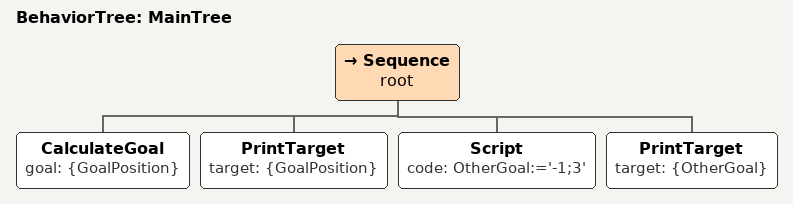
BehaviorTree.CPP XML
<root BTCPP_format="4">
	<BehaviorTree ID="MainTree">
		<Sequence name="root">
			<!-- Store a value of Position2D in the entry GoalPosition -->
			<CalculateGoal goal="{GoalPosition}"/>
			<!-- Call PrintTarget with the input "target" read from the Blackboard entry GoalPosition -->
			<PrintTarget target="{GoalPosition}"/>
			<!-- Using the built-in action Script to assign the string "-1;3" to the key OtherGoal -->
			<Script code="OtherGoal:='-1;3'"/>
			<!-- Call PrintTarget again with the input "target" read from the entry OtherGoal -->
			<PrintTarget target="{OtherGoal}"/>
		</Sequence>
</BehaviorTree>
</root>
